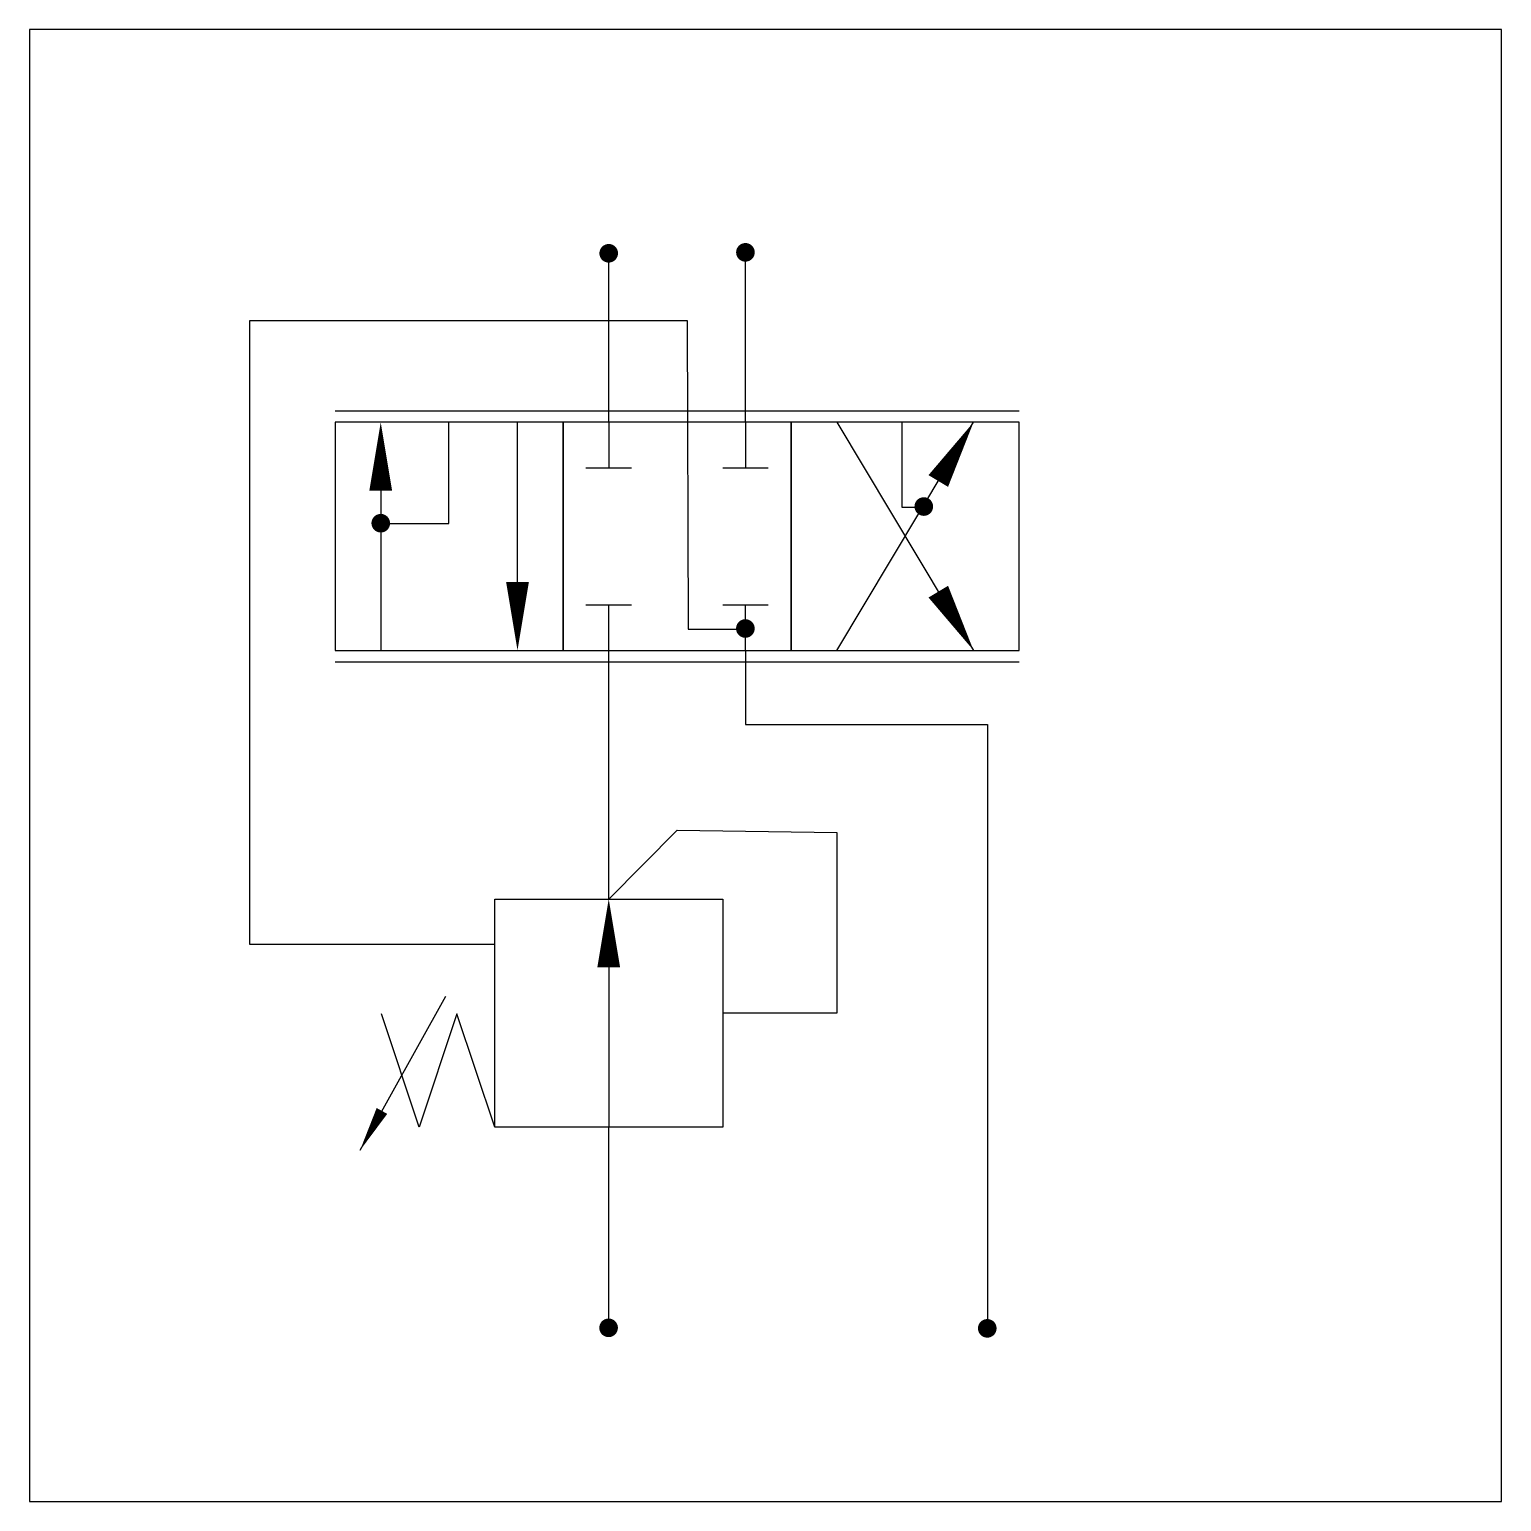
# Paper-space layout 'compSpool' of a CAD drawing. Header units: inches. Extents: x 3.41 to 5.91, y 3.19 to 5.69.
import ezdxf
from ezdxf.lldxf.tags import DXFTag

# ---------------------------------------------------------------- set-up
doc = ezdxf.new("R2010")
doc.units = ezdxf.units.IN
doc.header["$LTSCALE"] = 0.25
doc.header["$MEASUREMENT"] = 0
tags = doc.linetypes.add('HIDDEN', pattern=[0.375, 0.25, -0.125]).pattern_tags.tags
tags[6:7] = [DXFTag(74, 4), DXFTag(75, 0), DXFTag(340, '0'), DXFTag(46, 1.0), DXFTag(50, 0.0), DXFTag(44, 0.0), DXFTag(45, 0.0)]
tags[4:5] = [DXFTag(74, 4), DXFTag(75, 0), DXFTag(340, '0'), DXFTag(46, 1.0), DXFTag(50, 0.0), DXFTag(44, 0.0), DXFTag(45, 0.0)]
tags = doc.linetypes.add('HIDDEN4', pattern=[0.09375, 0.0625, -0.03125]).pattern_tags.tags
tags[6:7] = [DXFTag(74, 4), DXFTag(75, 0), DXFTag(340, '0'), DXFTag(46, 1.0), DXFTag(50, 0.0), DXFTag(44, 0.0), DXFTag(45, 0.0)]
tags[4:5] = [DXFTag(74, 4), DXFTag(75, 0), DXFTag(340, '0'), DXFTag(46, 1.0), DXFTag(50, 0.0), DXFTag(44, 0.0), DXFTag(45, 0.0)]

psp = doc.layouts.new('compSpool')

# ---------------------------------------------------------------- linework, layer by layer
for p, q in [((4.3931, 5.0216), (4.3931, 5.3074)), ((4.6254, 5.0216), (4.6254, 5.3074)), ((3.9284, 5.0409), (5.0901, 5.0409)), ((3.9284, 5.0216), (3.9284, 4.6343)), ((4.3156, 5.0216), (3.9284, 5.0216)), ((4.3156, 5.0216), (4.3156, 4.6343)), ((4.7028, 5.0216), (4.3156, 5.0216)), ((4.3156, 4.6343), (4.3156, 5.0216)), ((4.7028, 4.6343), (4.7028, 5.0216)), ((4.7028, 5.0216), (4.7028, 4.6343)), ((5.0901, 5.0216), (4.7028, 5.0216)), ((4.7028, 4.6343), (4.7028, 5.0216)), ((4.7803, 4.6343), (5.0126, 5.0216)), ((4.7803, 5.0216), (5.0126, 4.6343)), ((5.0901, 4.6343), (5.0901, 5.0216)), ((3.9284, 4.6343), (4.3156, 4.6343)), ((4.3156, 4.6343), (4.7028, 4.6343)), ((4.3931, 4.212), (4.3931, 4.6343)), ((4.6254, 4.6343), (4.6254, 4.5083)), ((4.7028, 4.6343), (5.0901, 4.6343)), ((3.9284, 4.615), (5.0901, 4.615)), ((4.6254, 4.5083), (5.0363, 4.5083)), ((5.0363, 4.5083), (5.0363, 3.4837)), ((4.1995, 3.8248), (4.1995, 4.212)), ((4.1995, 4.212), (4.5867, 4.212)), ((4.5867, 4.212), (4.5867, 3.8248)), ((4.1158, 4.0463), (3.9706, 3.7848)), ((4.0712, 3.8248), (4.0071, 4.0172)), ((4.1354, 4.0172), (4.0712, 3.8248)), ((4.1995, 3.8248), (4.1354, 4.0172)), ((4.5867, 3.8248), (4.1995, 3.8248)), ((4.3931, 3.4837), (4.3931, 3.8248))]:
    psp.add_line(p, q)
psp.add_lwpolyline([(3.4094, 3.1887), (5.9094, 3.1887), (5.9094, 5.6887), (3.4094, 5.6887)], close=True)
at = {"const_width": 0.0158}
for points in [[(4.6174, 5.3102, 1), (4.6332, 5.3102, 1)], [(4.3852, 5.3086, 1), (4.401, 5.3086, 1)], [(4.9203, 4.8785, 1), (4.9361, 4.8785, 1)], [(3.9981, 4.8502, 1), (4.0139, 4.8502, 1)], [(4.6173, 4.6714, 1), (4.6331, 4.6714, 1)], [(4.385, 3.4838, 1), (4.4008, 3.4838, 1)], [(5.0281, 3.4829, 1), (5.0439, 3.4829, 1)]]:
    psp.add_lwpolyline(points, format="xyb", close=True, dxfattribs=at)
at = {"color": 1, "linetype": 'HIDDEN'}
for points in [[(4.1995, 4.1345), (3.7836, 4.1345), (3.7836, 5.1946), (4.5265, 5.1946), (4.5279, 4.6705), (4.6278, 4.6705)], [(4.0218, 4.8499), (4.1218, 4.8499), (4.1218, 5.0216)], [(4.8908, 5.0216), (4.8908, 4.8777), (4.9124, 4.8777)]]:
    psp.add_lwpolyline(points, dxfattribs=at)
for points in [[(4.0059, 5.0216, 0, 0.0387, 0), (4.0059, 4.9054, 0.0387, 0.0387, 0)], [(5.0126, 5.0216, 0, 0.0387, 0), (4.9528, 4.9219, 0.0387, 0.0387, 0)], [(4.2382, 4.6343, 0, 0.0387, 0), (4.2382, 4.7505, 0.0387, 0.0387, 0)], [(5.0126, 4.6343, 0, 0.0387, 0), (4.9528, 4.734, 0.0387, 0.0387, 0)], [(4.3931, 4.212, 0, 0.0387, 0), (4.3931, 4.0959, 0.0387, 0.0387, 0)], [(3.9706, 3.7848, 0, 0.0205, 0), (4.008, 3.8521, 0.0205, 0.0205, 0)]]:
    psp.add_lwpolyline(points, format="xyseb")
for points in [[(4.2382, 4.7505), (4.2382, 5.0216)], [(4.3931, 5.0216), (4.3931, 4.9441)], [(4.6254, 5.0216), (4.6254, 4.9441)], [(4.3544, 4.9441), (4.4318, 4.9441)], [(4.5867, 4.9441), (4.6641, 4.9441)], [(4.0059, 4.9054), (4.0059, 4.6343)], [(4.3544, 4.7118), (4.4318, 4.7118)], [(4.3931, 4.6343), (4.3931, 4.7118)], [(4.5867, 4.7118), (4.6641, 4.7118)], [(4.6254, 4.6343), (4.6254, 4.7118)], [(4.3931, 4.0959), (4.3931, 3.8248)]]:
    psp.add_lwpolyline(points)
at = {"color": 1, "linetype": 'HIDDEN4', "ltscale": 5, "flags": 128}
psp.add_lwpolyline([(4.3931, 4.212), (4.5092, 4.3287), (4.7803, 4.325), (4.7803, 4.0184), (4.5867, 4.0184)], dxfattribs=at)

doc.saveas('drawing.dxf')
